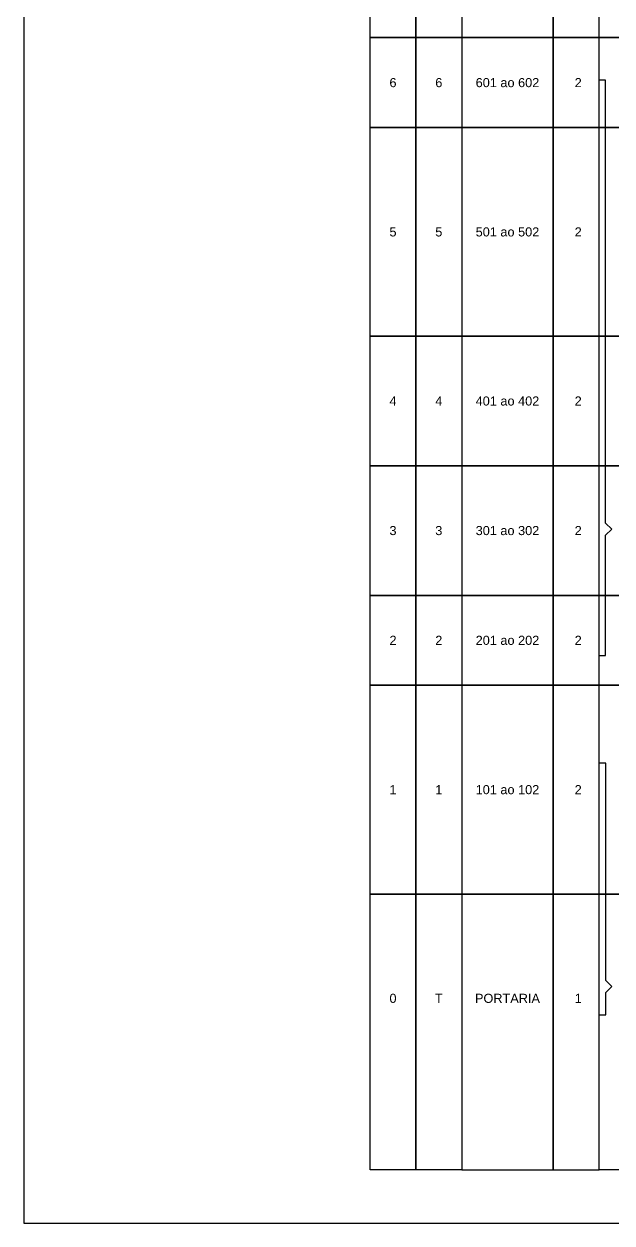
# Model space of a CAD drawing. Extents: x -1126 to 749, y 705 to 1299.
# Drawn here: x -1126.3 to -992.5, y 705 to 977.8 of the extents above; entities that cross this region are included whole.
import ezdxf
from ezdxf.enums import TextEntityAlignment as Align

# ---------------------------------------------------------------- set-up
doc = ezdxf.new("R2010")
doc.units = 0
doc.styles.add('ARIAL', font='arial.ttf')

msp = doc.modelspace()

# ---------------------------------------------------------------- linework, layer by layer
for points in [[(-1126.29, 705.02), (-287.73, 705.02), (-287.73, 1299.02), (-1126.29, 1299.02), (-1126.29, 705.02)], [(-829.08, 717.1), (-995.48, 717.1), (-995.48, 779.87), (-829.08, 779.87)]]:
    msp.add_lwpolyline(points)
for points in [[(-1047.55, 1004.16), (-1037.14, 1004.16), (-1037.14, 974.69), (-1047.55, 974.69)], [(-1037.14, 1004.16), (-1026.72, 1004.16), (-1026.72, 974.69), (-1037.14, 974.69)], [(-1005.89, 1004.16), (-1026.72, 1004.16), (-1026.72, 974.69), (-1005.89, 974.69)], [(-995.48, 1004.16), (-1005.89, 1004.16), (-1005.89, 974.69), (-995.48, 974.69)], [(-995.48, 1004.16), (-829.08, 1004.16), (-829.08, 974.69), (-995.48, 974.69)], [(-1047.55, 974.69), (-1037.14, 974.69), (-1037.14, 954.22), (-1047.55, 954.22)], [(-1037.14, 974.69), (-1026.72, 974.69), (-1026.72, 954.22), (-1037.14, 954.22)], [(-1005.89, 974.69), (-1026.72, 974.69), (-1026.72, 954.22), (-1005.89, 954.22)], [(-995.48, 974.69), (-1005.89, 974.69), (-1005.89, 954.22), (-995.48, 954.22)], [(-995.48, 974.69), (-829.08, 974.69), (-829.08, 954.22), (-995.48, 954.22)], [(-1047.55, 954.22), (-1037.14, 954.22), (-1037.14, 906.75), (-1047.55, 906.75)], [(-1037.14, 954.22), (-1026.72, 954.22), (-1026.72, 906.75), (-1037.14, 906.75)], [(-1005.89, 954.22), (-1026.72, 954.22), (-1026.72, 906.75), (-1005.89, 906.75)], [(-995.48, 954.22), (-1005.89, 954.22), (-1005.89, 906.75), (-995.48, 906.75)], [(-995.48, 954.22), (-829.08, 954.22), (-829.08, 906.75), (-995.48, 906.75)], [(-1047.55, 906.75), (-1037.14, 906.75), (-1037.14, 877.28), (-1047.55, 877.28)], [(-1037.14, 906.75), (-1026.72, 906.75), (-1026.72, 877.28), (-1037.14, 877.28)], [(-1005.89, 906.75), (-1026.72, 906.75), (-1026.72, 877.28), (-1005.89, 877.28)], [(-995.48, 906.75), (-1005.89, 906.75), (-1005.89, 877.28), (-995.48, 877.28)], [(-995.48, 906.75), (-829.08, 906.75), (-829.08, 877.28), (-995.48, 877.28)], [(-1047.55, 877.28), (-1037.14, 877.28), (-1037.14, 847.81), (-1047.55, 847.81)], [(-1037.14, 877.28), (-1026.72, 877.28), (-1026.72, 847.81), (-1037.14, 847.81)], [(-1005.89, 877.28), (-1026.72, 877.28), (-1026.72, 847.81), (-1005.89, 847.81)], [(-995.48, 877.28), (-1005.89, 877.28), (-1005.89, 847.81), (-995.48, 847.81)], [(-995.48, 877.28), (-829.08, 877.28), (-829.08, 847.81), (-995.48, 847.81)], [(-1047.55, 847.81), (-1037.14, 847.81), (-1037.14, 827.34), (-1047.55, 827.34)], [(-1037.14, 847.81), (-1026.72, 847.81), (-1026.72, 827.34), (-1037.14, 827.34)], [(-1005.89, 847.81), (-1026.72, 847.81), (-1026.72, 827.34), (-1005.89, 827.34)], [(-995.48, 847.81), (-1005.89, 847.81), (-1005.89, 827.34), (-995.48, 827.34)], [(-995.48, 847.81), (-829.08, 847.81), (-829.08, 827.34), (-995.48, 827.34)], [(-1047.55, 827.34), (-1037.14, 827.34), (-1037.14, 779.87), (-1047.55, 779.87)], [(-1037.14, 827.34), (-1026.72, 827.34), (-1026.72, 779.87), (-1037.14, 779.87)], [(-1005.89, 827.34), (-1026.72, 827.34), (-1026.72, 779.87), (-1005.89, 779.87)], [(-995.48, 827.34), (-1005.89, 827.34), (-1005.89, 779.87), (-995.48, 779.87)], [(-995.48, 827.34), (-829.08, 827.34), (-829.08, 779.87), (-995.48, 779.87)], [(-1047.55, 779.87), (-1037.14, 779.87), (-1037.14, 717.1), (-1047.55, 717.1)], [(-1037.14, 779.87), (-1026.72, 779.87), (-1026.72, 717.1), (-1037.14, 717.1)], [(-1005.89, 779.87), (-1026.72, 779.87), (-1026.72, 717.1), (-1005.89, 717.1)], [(-995.48, 779.87), (-1005.89, 779.87), (-1005.89, 717.1), (-995.48, 717.1)]]:
    msp.add_lwpolyline(points, close=True)
at = {"color": 3}
for points in [[(-995.49, 834.14), (-994, 834.14), (-994, 861.5), (-992.59, 862.85), (-994, 864.21), (-994, 964.98), (-995.48, 964.98)], [(-995.46, 752.36), (-993.97, 752.36), (-993.97, 757.46), (-992.56, 758.81), (-993.97, 760.17), (-993.97, 809.64), (-995.46, 809.64)]]:
    msp.add_lwpolyline(points, dxfattribs=at)

# ---------------------------------------------------------------- texts
at = {"style": 'ARIAL'}
for s, p in [('6', (-1042.35, 964.45)), ('6', (-1031.93, 964.45)), ('601 ao 602', (-1016.31, 964.45)), ('2', (-1000.22, 964.45)), ('5', (-1042.35, 930.49)), ('5', (-1031.93, 930.49)), ('501 ao 502', (-1016.31, 930.49)), ('2', (-1000.22, 930.49)), ('4', (-1042.35, 892.02)), ('4', (-1031.93, 892.02)), ('401 ao 402', (-1016.31, 892.02)), ('2', (-1000.22, 892.02)), ('3', (-1042.35, 862.55)), ('3', (-1031.93, 862.55)), ('301 ao 302', (-1016.31, 862.55)), ('2', (-1000.22, 862.55)), ('2', (-1042.35, 837.58)), ('2', (-1031.93, 837.58)), ('201 ao 202', (-1016.31, 837.58)), ('2', (-1000.22, 837.58)), ('101 ao 102', (-1016.31, 803.61)), ('2', (-1000.22, 803.61)), ('1', (-1042.35, 803.61)), ('1', (-1031.93, 803.61)), ('0', (-1042.35, 756.14)), ('T', (-1031.93, 756.14)), ('PORTARIA', (-1016.31, 756.14)), ('1', (-1000.22, 756.14))]:
    msp.add_text(s, height=2.07, dxfattribs=at).set_placement(p, align=Align.MIDDLE_CENTER)

doc.saveas('drawing.dxf')
